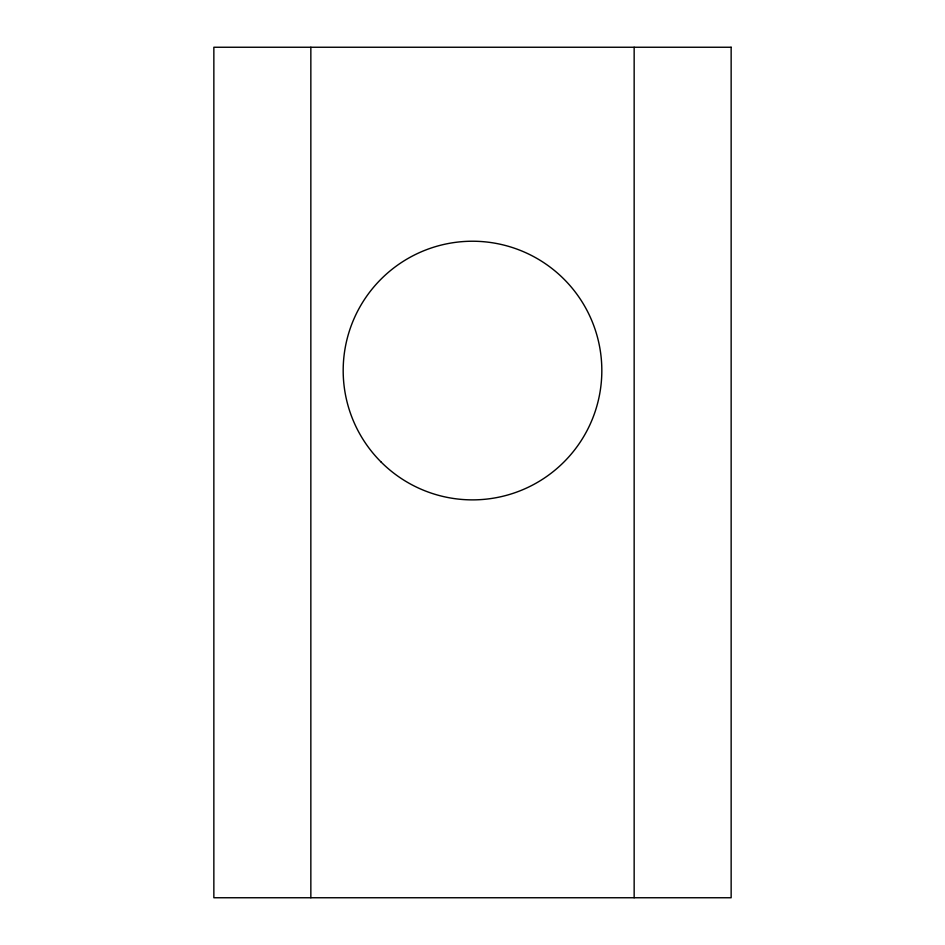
<?xml version="1.0" encoding="UTF-8"?>
<svg xmlns="http://www.w3.org/2000/svg" width="945" height="945" viewBox="0 0 945 945"><rect width="100%" height="100%" fill="white"/><g stroke="black" fill="none" stroke-linecap="round" stroke-linejoin="round"><path stroke-width="1.42" d="M634.154 47.25L634.154 897.75M310.846 47.25L310.846 897.75M731.146 47.25L213.853 47.25L213.853 897.75L731.146 897.75L731.146 47.25M381.059 461.999A129.323 129.323 0 0 0 597.417 404.035A129.323 129.323 0 0 0 439.023 245.641A129.323 129.323 0 0 0 381.059 461.999"/></g></svg>
